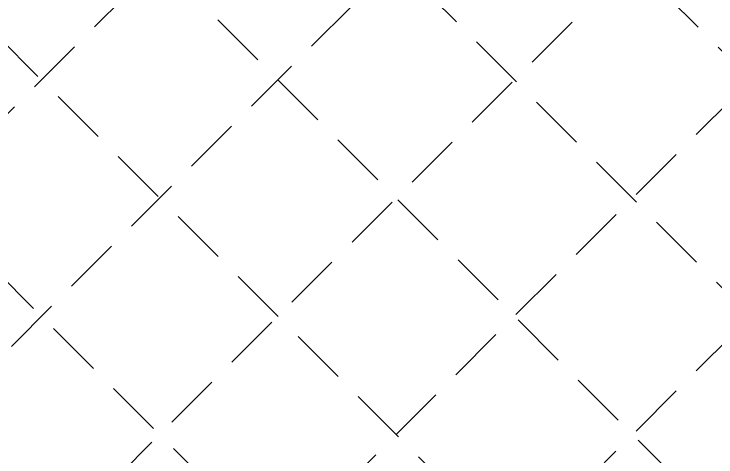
# Model space of a CAD drawing. Header units: millimetres. Extents: x 832728086 to 834530684, y 817551485 to 818349469.
# Drawn here: x 834397185 to 834405057, y 817876132 to 817881101 of the extents above; entities that cross this region are included whole.
import ezdxf

# ---------------------------------------------------------------- set-up
doc = ezdxf.new("R2010")
doc.units = ezdxf.units.MM
doc.header["$LTSCALE"] = 100
doc.linetypes.add('Hidden', pattern=[9.525, 6.35, -3.175])
doc.layers.add('+C-160', color=160, linetype='Hidden')

# ---------------------------------------------------------------- blocks, each defined once
blk = doc.blocks.new('A$C062A3D83')
at = {"layer": '+C-160'}
for p, q in [((80153.1, -129510.8), (88988.5, -120675.3)), ((77460.1, -129552.1), (84767.6, -122244.6)), ((76090.6, -129481.6), (69546.4, -122937.4)), ((78834.9, -129574.2), (72474.7, -123214)), ((74947.6, -129413), (80994.9, -123365.7)), ((81300, -129387.6), (75338.1, -123425.7)), ((85563.8, -128348.2), (80637.5, -123421.9)), ((70039.5, -129017.7), (75614.2, -123443.1)), ((72474.6, -129234.3), (78135.8, -123573)), ((83526.9, -128962.9), (78137.1, -123573.1))]:
    blk.add_line(p, q, dxfattribs=at)
at = {"layer": '+C-160', "ltscale": 0.01}
for centre, radius, start, end in [((84417, 18834.9), 148550, 243.88711, 267.3345), ((78485.2, -108577.1), 21000, 267.3345, 290.39403)]:
    blk.add_arc(centre, radius, start, end, dxfattribs=at)
at = {"layer": '+C-160', "ltscale": 5e-05}
for centre, radius, start, end in [((88451.1, 28851.8), 160258.7, 247.899881, 265.736919), ((67637.6, -229987.6), 108789.9, 72.715346, 83.104746)]:
    blk.add_arc(centre, radius, start, end, dxfattribs=at)
at = {"layer": '+C-160', "ltscale": 4}
blk.add_open_spline([(60390.7, -85926), (83312.6, -109266.7), (106234.6, -132607.3)], degree=2, dxfattribs=at)
at = {"layer": '+C-160', "ltscale": 0.05}
for points in [[(77088.7, -102929), (70579, -120739.8), (64069.4, -138550.5)], [(106234.6, -132607.3), (91661.6, -117768.2), (77088.7, -102929)]]:
    blk.add_open_spline(points, degree=2, dxfattribs=at)

msp = doc.modelspace()

# ---------------------------------------------------------------- block references
at = {"layer": '+C-160', "ltscale": 5}
msp.add_blockref('A$C062A3D83', (834323333.3128, 818005260.0327), dxfattribs=at)

doc.saveas('drawing.dxf')
